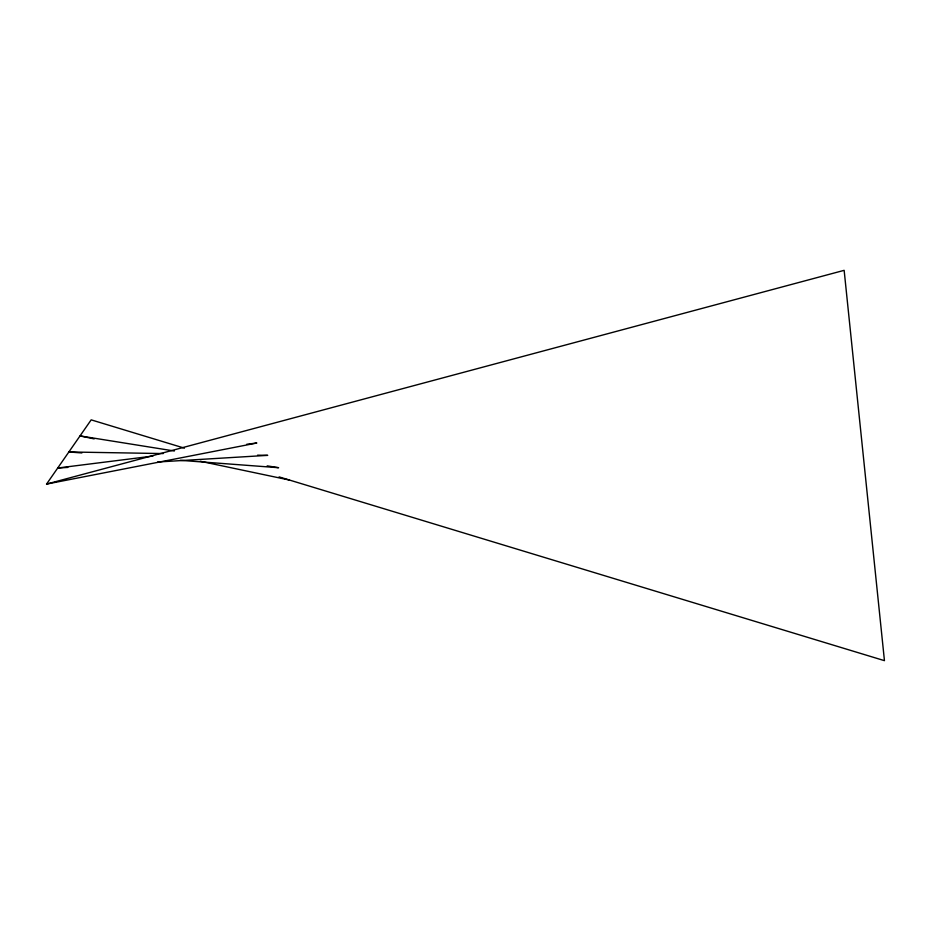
<?xml version="1.0" encoding="UTF-8"?>
<svg xmlns="http://www.w3.org/2000/svg" width="931" height="931" viewBox="0 0 931 931"><rect width="100%" height="100%" fill="white"/><g stroke="black" fill="none" stroke-linecap="round" stroke-linejoin="round"><path stroke-width="1.4" d="M246.738 444.273L256.84 443.005L46.55 484.085L91.18 419.858L184.431 448.16M46.55 484.085L844.149 270.339L884.45 660.661L279.067 476.893M152.94 456.062L57.71 468.025L67.847 467.42M157.642 461.997L267.721 455.352L257.561 455.178M163.216 453.572L68.871 451.966L81.881 452.943M180.253 460.321L278.613 467.711L267.185 465.872M174.318 451.011L80.019 435.917L94.182 438.897M200.328 461.264L289.494 480.059"/></g></svg>
